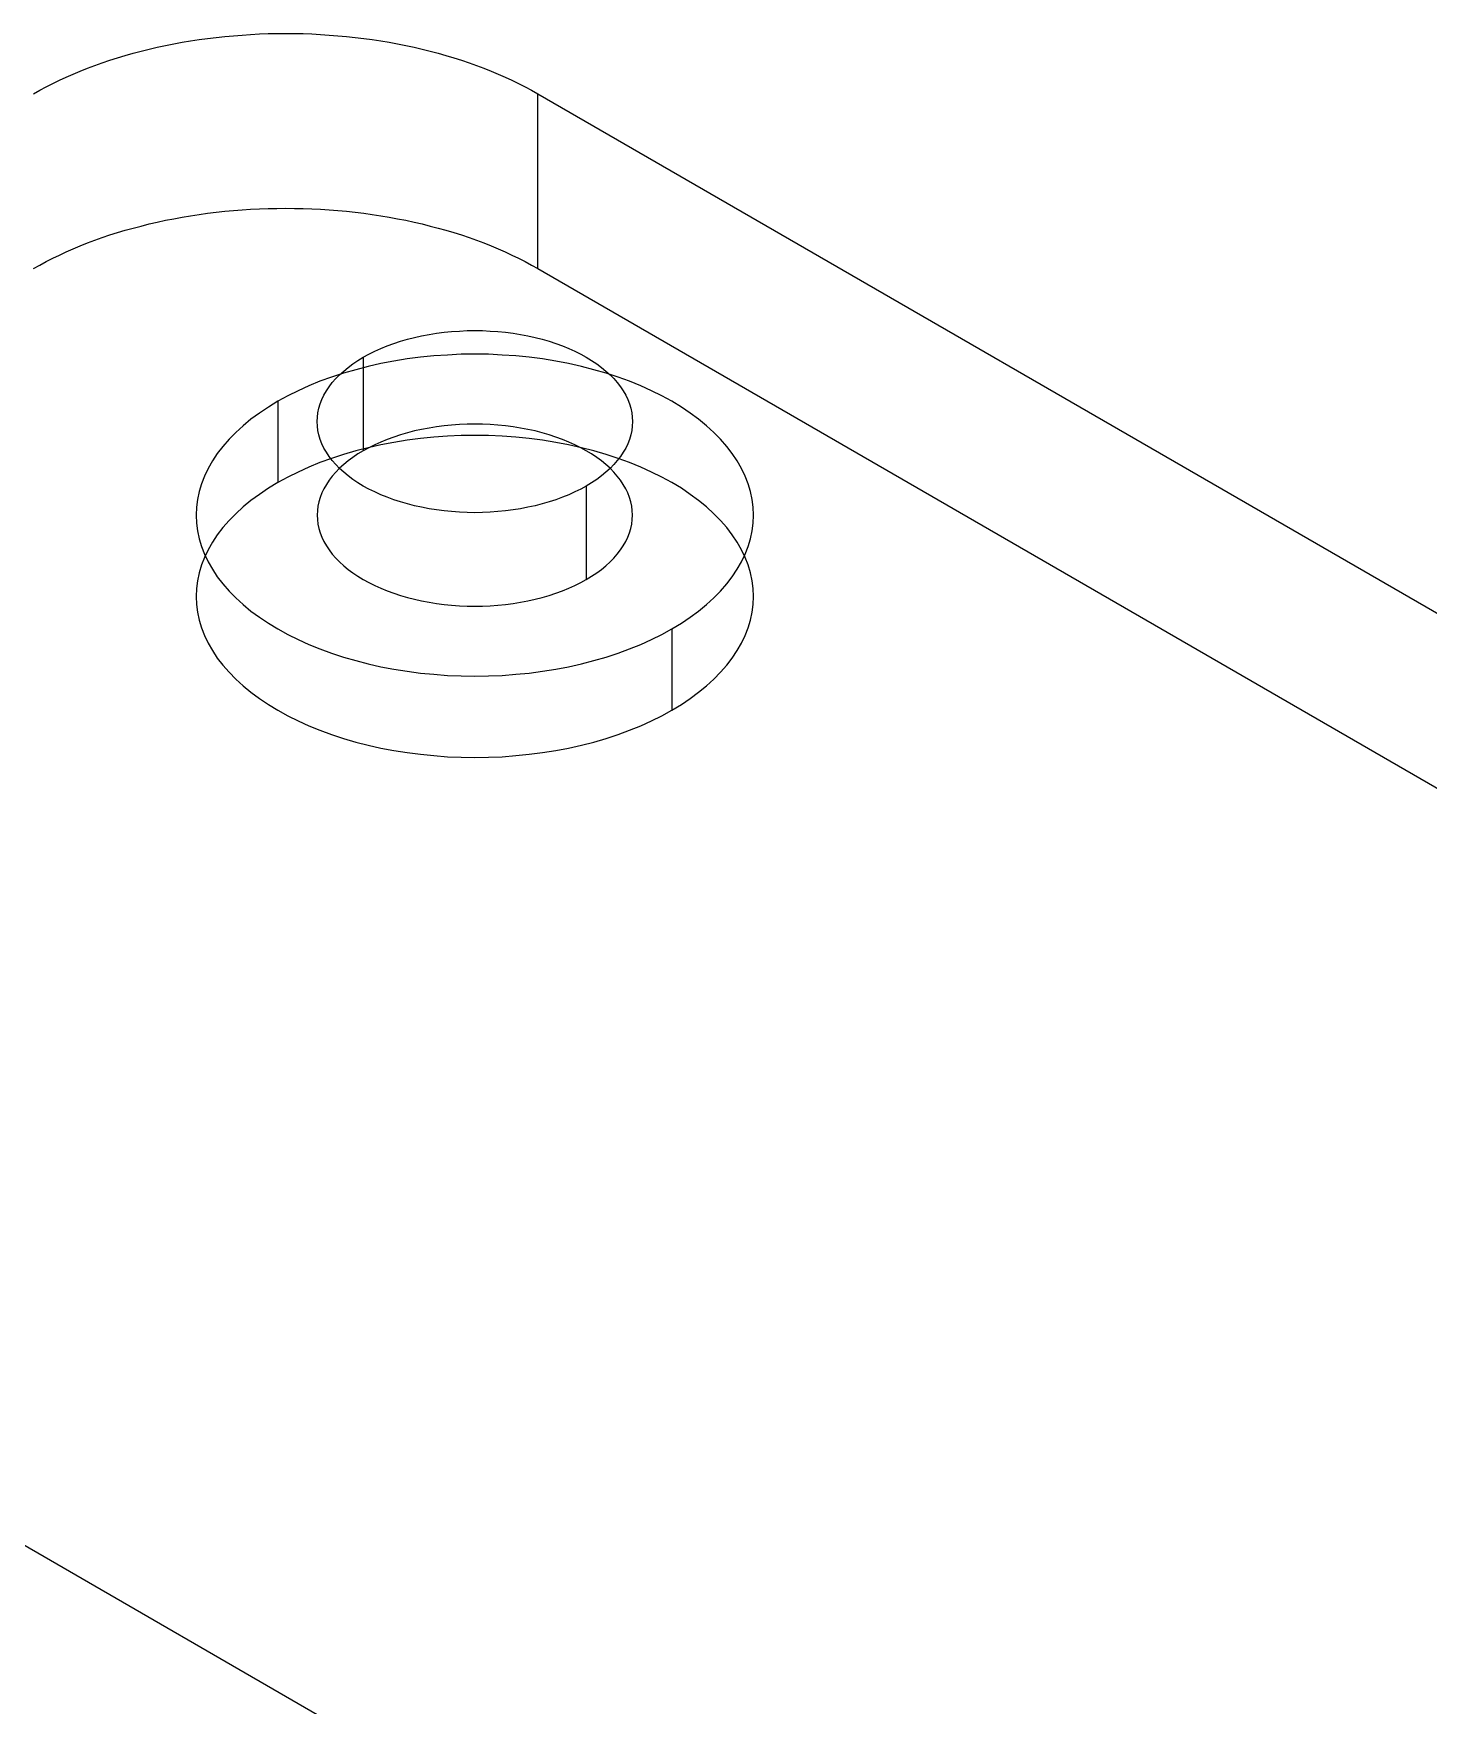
# Model space of a CAD drawing. Header units: inches. Extents: x 0.5 to 33.5, y 0.5 to 21.5.
# Drawn here: x 28.313 to 29.54, y 12.251 to 13.721 of the extents above; entities that cross this region are included whole.
import ezdxf

# ---------------------------------------------------------------- set-up
doc = ezdxf.new("R2010")
doc.units = ezdxf.units.IN
doc.header["$MEASUREMENT"] = 0

msp = doc.modelspace()

# ---------------------------------------------------------------- linework, layer by layer
at = {"layer": 'OUTLINE'}
for p, q in [((28.4507, 13.714), (28.4582, 13.7152)), ((28.4582, 13.7152), (28.4657, 13.7162)), ((28.4657, 13.7162), (28.4732, 13.7171)), ((28.4732, 13.7171), (28.4808, 13.7179)), ((28.4808, 13.7179), (28.4884, 13.7186)), ((28.4884, 13.7186), (28.496, 13.7192)), ((28.496, 13.7192), (28.5036, 13.7197)), ((28.5036, 13.7197), (28.5113, 13.7201)), ((28.5113, 13.7201), (28.519, 13.7204)), ((28.519, 13.7204), (28.5267, 13.7205)), ((28.5267, 13.7205), (28.5344, 13.7206)), ((28.5344, 13.7206), (28.5421, 13.7205)), ((28.5421, 13.7205), (28.5498, 13.7204)), ((28.5498, 13.7204), (28.5575, 13.7201)), ((28.5575, 13.7201), (28.5651, 13.7197)), ((28.5651, 13.7197), (28.5728, 13.7192)), ((28.5728, 13.7192), (28.5804, 13.7186)), ((28.5804, 13.7186), (28.588, 13.7179)), ((28.588, 13.7179), (28.5956, 13.7171)), ((28.5956, 13.7171), (28.6031, 13.7162)), ((28.6031, 13.7162), (28.6106, 13.7152)), ((28.6106, 13.7152), (28.6181, 13.714)), ((28.3865, 13.6992), (28.3933, 13.7012)), ((28.3933, 13.7012), (28.4003, 13.7032)), ((28.4003, 13.7032), (28.4073, 13.705)), ((28.4073, 13.705), (28.4143, 13.7068)), ((28.4143, 13.7068), (28.4215, 13.7084)), ((28.4215, 13.7084), (28.4287, 13.71)), ((28.4287, 13.71), (28.436, 13.7114)), ((28.436, 13.7114), (28.4433, 13.7128)), ((28.4433, 13.7128), (28.4507, 13.714)), ((28.6181, 13.714), (28.6255, 13.7128)), ((28.6255, 13.7128), (28.6328, 13.7114)), ((28.6328, 13.7114), (28.6401, 13.71)), ((28.6401, 13.71), (28.6473, 13.7084)), ((28.6473, 13.7084), (28.6544, 13.7068)), ((28.6544, 13.7068), (28.6615, 13.705)), ((28.6615, 13.705), (28.6685, 13.7032)), ((28.6685, 13.7032), (28.6754, 13.7012)), ((28.6754, 13.7012), (28.6823, 13.6992)), ((28.3475, 13.6849), (28.3537, 13.6875)), ((28.3537, 13.6875), (28.3601, 13.6901)), ((28.3601, 13.6901), (28.3665, 13.6925)), ((28.3665, 13.6925), (28.3731, 13.6948)), ((28.3731, 13.6948), (28.3798, 13.697)), ((28.3798, 13.697), (28.3865, 13.6992)), ((28.6823, 13.6992), (28.689, 13.697)), ((28.689, 13.697), (28.6957, 13.6948)), ((28.6957, 13.6948), (28.7022, 13.6925)), ((28.7022, 13.6925), (28.7087, 13.6901)), ((28.7087, 13.6901), (28.715, 13.6875)), ((28.715, 13.6875), (28.7213, 13.6849)), ((28.3126, 13.6675), (28.3181, 13.6706)), ((28.3181, 13.6706), (28.3237, 13.6737)), ((28.3237, 13.6737), (28.3295, 13.6766)), ((28.3295, 13.6766), (28.3354, 13.6795)), ((28.3354, 13.6795), (28.3414, 13.6822)), ((28.3414, 13.6822), (28.3475, 13.6849)), ((28.7213, 13.6849), (28.7274, 13.6822)), ((28.7274, 13.6822), (28.7334, 13.6795)), ((28.7334, 13.6795), (28.7393, 13.6766)), ((28.7393, 13.6766), (28.7451, 13.6737)), ((28.7451, 13.6737), (28.7507, 13.6706)), ((28.7507, 13.6706), (28.7562, 13.6675)), ((28.7562, 13.6675), (31.1964, 12.2587)), ((28.7562, 13.5138), (28.7562, 13.6675)), ((28.4073, 13.5513), (28.4143, 13.5531)), ((28.4143, 13.5531), (28.4215, 13.5547)), ((28.4215, 13.5547), (28.4287, 13.5563)), ((28.4287, 13.5563), (28.436, 13.5577)), ((28.436, 13.5577), (28.4433, 13.5591)), ((28.4433, 13.5591), (28.4507, 13.5603)), ((28.4507, 13.5603), (28.4582, 13.5615)), ((28.4582, 13.5615), (28.4657, 13.5625)), ((28.4657, 13.5625), (28.4732, 13.5634)), ((28.4732, 13.5634), (28.4808, 13.5642)), ((28.4808, 13.5642), (28.4884, 13.5649)), ((28.4884, 13.5649), (28.496, 13.5655)), ((28.496, 13.5655), (28.5036, 13.566)), ((28.5036, 13.566), (28.5113, 13.5664)), ((28.5113, 13.5664), (28.519, 13.5667)), ((28.519, 13.5667), (28.5267, 13.5668)), ((28.5267, 13.5668), (28.5344, 13.5669)), ((28.5344, 13.5669), (28.5421, 13.5668)), ((28.5421, 13.5668), (28.5498, 13.5667)), ((28.5498, 13.5667), (28.5575, 13.5664)), ((28.5575, 13.5664), (28.5651, 13.566)), ((28.5651, 13.566), (28.5728, 13.5655)), ((28.5728, 13.5655), (28.5804, 13.5649)), ((28.5804, 13.5649), (28.588, 13.5642)), ((28.588, 13.5642), (28.5956, 13.5634)), ((28.5956, 13.5634), (28.6031, 13.5625)), ((28.6031, 13.5625), (28.6106, 13.5615)), ((28.6106, 13.5615), (28.6181, 13.5603)), ((28.6181, 13.5603), (28.6255, 13.5591)), ((28.6255, 13.5591), (28.6328, 13.5577)), ((28.6328, 13.5577), (28.6401, 13.5563)), ((28.6401, 13.5563), (28.6473, 13.5547)), ((28.6473, 13.5547), (28.6544, 13.5531)), ((28.6544, 13.5531), (28.6615, 13.5513)), ((28.3601, 13.5364), (28.3665, 13.5388)), ((28.3665, 13.5388), (28.3731, 13.5411)), ((28.3731, 13.5411), (28.3798, 13.5434)), ((28.3798, 13.5434), (28.3865, 13.5455)), ((28.3865, 13.5455), (28.3933, 13.5475)), ((28.3933, 13.5475), (28.4003, 13.5495)), ((28.4003, 13.5495), (28.4073, 13.5513)), ((28.6615, 13.5513), (28.6685, 13.5495)), ((28.6685, 13.5495), (28.6754, 13.5475)), ((28.6754, 13.5475), (28.6823, 13.5455)), ((28.6823, 13.5455), (28.689, 13.5434)), ((28.689, 13.5434), (28.6957, 13.5411)), ((28.6957, 13.5411), (28.7022, 13.5388)), ((28.7022, 13.5388), (28.7087, 13.5364)), ((28.3295, 13.5229), (28.3354, 13.5258)), ((28.3354, 13.5258), (28.3414, 13.5285)), ((28.3414, 13.5285), (28.3475, 13.5312)), ((28.3475, 13.5312), (28.3537, 13.5338)), ((28.3537, 13.5338), (28.3601, 13.5364)), ((28.7087, 13.5364), (28.715, 13.5338)), ((28.715, 13.5338), (28.7213, 13.5312)), ((28.7213, 13.5312), (28.7274, 13.5285)), ((28.7274, 13.5285), (28.7334, 13.5258)), ((28.7334, 13.5258), (28.7393, 13.5229)), ((28.3126, 13.5138), (28.3181, 13.5169)), ((28.3181, 13.5169), (28.3237, 13.52)), ((28.3237, 13.52), (28.3295, 13.5229)), ((28.7393, 13.5229), (28.7451, 13.52)), ((28.7451, 13.52), (28.7507, 13.5169)), ((28.7507, 13.5169), (28.7562, 13.5138)), ((28.7562, 13.5138), (32.3056, 11.4646)), ((28.6295, 13.448), (28.6354, 13.45)), ((28.6354, 13.45), (28.6415, 13.4517)), ((28.6415, 13.4517), (28.6477, 13.4533)), ((28.6477, 13.4533), (28.654, 13.4547)), ((28.654, 13.4547), (28.6605, 13.456)), ((28.6605, 13.456), (28.6671, 13.457)), ((28.6671, 13.457), (28.6737, 13.4579)), ((28.6737, 13.4579), (28.6804, 13.4585)), ((28.6804, 13.4585), (28.6872, 13.459)), ((28.6872, 13.459), (28.694, 13.4593)), ((28.694, 13.4593), (28.7008, 13.4594)), ((28.7008, 13.4594), (28.7076, 13.4593)), ((28.7076, 13.4593), (28.7144, 13.459)), ((28.7144, 13.459), (28.7211, 13.4585)), ((28.7211, 13.4585), (28.7278, 13.4579)), ((28.7278, 13.4579), (28.7345, 13.457)), ((28.7345, 13.457), (28.741, 13.456)), ((28.741, 13.456), (28.7475, 13.4547)), ((28.7475, 13.4547), (28.7538, 13.4533)), ((28.7538, 13.4533), (28.76, 13.4517)), ((28.76, 13.4517), (28.7661, 13.45)), ((28.7661, 13.45), (28.772, 13.448)), ((28.598, 13.4331), (28.6027, 13.436)), ((28.6027, 13.436), (28.6076, 13.4387)), ((28.6027, 13.436), (28.6027, 13.3537)), ((28.6076, 13.4387), (28.6128, 13.4412)), ((28.6128, 13.4412), (28.6182, 13.4437)), ((28.6182, 13.4437), (28.6237, 13.4459)), ((28.6237, 13.4459), (28.6295, 13.448)), ((28.6529, 13.4359), (28.6412, 13.4344)), ((28.6648, 13.4371), (28.6529, 13.4359)), ((28.6767, 13.4379), (28.6648, 13.4371)), ((28.6887, 13.4385), (28.6767, 13.4379)), ((28.7008, 13.4386), (28.6887, 13.4385)), ((28.7128, 13.4385), (28.7008, 13.4386)), ((28.7248, 13.4379), (28.7128, 13.4385)), ((28.7367, 13.4371), (28.7248, 13.4379)), ((28.7486, 13.4359), (28.7367, 13.4371)), ((28.7603, 13.4344), (28.7486, 13.4359)), ((28.772, 13.448), (28.7778, 13.4459)), ((28.7778, 13.4459), (28.7834, 13.4437)), ((28.7834, 13.4437), (28.7887, 13.4412)), ((28.7887, 13.4412), (28.7939, 13.4387)), ((28.7939, 13.4387), (28.7988, 13.436)), ((28.7988, 13.436), (28.8035, 13.4331)), ((28.5852, 13.4219), (28.5748, 13.4185)), ((28.5785, 13.4171), (28.5818, 13.4205)), ((28.5818, 13.4205), (28.5855, 13.4238)), ((28.596, 13.425), (28.5852, 13.4219)), ((28.5855, 13.4238), (28.5894, 13.427)), ((28.5894, 13.427), (28.5936, 13.4301)), ((28.5936, 13.4301), (28.598, 13.4331)), ((28.607, 13.4279), (28.596, 13.425)), ((28.6182, 13.4304), (28.607, 13.4279)), ((28.6296, 13.4325), (28.6182, 13.4304)), ((28.6412, 13.4344), (28.6296, 13.4325)), ((28.7719, 13.4325), (28.7603, 13.4344)), ((28.7833, 13.4304), (28.7719, 13.4325)), ((28.7945, 13.4279), (28.7833, 13.4304)), ((28.8055, 13.425), (28.7945, 13.4279)), ((28.8035, 13.4331), (28.808, 13.4301)), ((28.8163, 13.4219), (28.8055, 13.425)), ((28.808, 13.4301), (28.8121, 13.427)), ((28.8121, 13.427), (28.8161, 13.4238)), ((28.8161, 13.4238), (28.8197, 13.4205)), ((28.8268, 13.4185), (28.8163, 13.4219)), ((28.8197, 13.4205), (28.8231, 13.4171)), ((28.5453, 13.4065), (28.5362, 13.402)), ((28.5548, 13.4108), (28.5453, 13.4065)), ((28.5646, 13.4148), (28.5548, 13.4108)), ((28.5748, 13.4185), (28.5646, 13.4148)), ((28.5681, 13.4026), (28.5702, 13.4063)), ((28.5702, 13.4063), (28.5727, 13.41)), ((28.5727, 13.41), (28.5754, 13.4136)), ((28.5754, 13.4136), (28.5785, 13.4171)), ((28.8231, 13.4171), (28.8261, 13.4136)), ((28.8261, 13.4136), (28.8289, 13.41)), ((28.8369, 13.4148), (28.8268, 13.4185)), ((28.8289, 13.41), (28.8313, 13.4063)), ((28.8313, 13.4063), (28.8335, 13.4026)), ((28.8468, 13.4108), (28.8369, 13.4148)), ((28.8562, 13.4065), (28.8468, 13.4108)), ((28.8653, 13.402), (28.8562, 13.4065)), ((28.5192, 13.3921), (28.5113, 13.3869)), ((28.5275, 13.3972), (28.5192, 13.3921)), ((28.5362, 13.402), (28.5275, 13.3972)), ((28.5275, 13.3972), (28.5275, 13.3257)), ((28.5628, 13.3872), (28.5636, 13.3911)), ((28.5636, 13.3911), (28.5648, 13.395)), ((28.5648, 13.395), (28.5663, 13.3988)), ((28.5663, 13.3988), (28.5681, 13.4026)), ((28.8335, 13.4026), (28.8353, 13.3988)), ((28.8353, 13.3988), (28.8368, 13.395)), ((28.8368, 13.395), (28.8379, 13.3911)), ((28.8379, 13.3911), (28.8388, 13.3872)), ((28.8741, 13.3972), (28.8653, 13.402)), ((28.8824, 13.3921), (28.8741, 13.3972)), ((28.8902, 13.3869), (28.8824, 13.3921)), ((28.5039, 13.3814), (28.497, 13.3757)), ((28.5113, 13.3869), (28.5039, 13.3814)), ((28.5621, 13.3793), (28.5623, 13.3833)), ((28.5623, 13.3754), (28.5621, 13.3793)), ((28.5623, 13.3833), (28.5628, 13.3872)), ((28.6804, 13.3763), (28.6737, 13.3756)), ((28.6872, 13.3768), (28.6804, 13.3763)), ((28.694, 13.3771), (28.6872, 13.3768)), ((28.7008, 13.3772), (28.694, 13.3771)), ((28.7076, 13.3771), (28.7008, 13.3772)), ((28.7144, 13.3768), (28.7076, 13.3771)), ((28.7211, 13.3763), (28.7144, 13.3768)), ((28.7278, 13.3756), (28.7211, 13.3763)), ((28.8388, 13.3872), (28.8393, 13.3833)), ((28.8393, 13.3833), (28.8394, 13.3793)), ((28.8394, 13.3793), (28.8393, 13.3754)), ((28.8976, 13.3814), (28.8902, 13.3869)), ((28.9045, 13.3757), (28.8976, 13.3814)), ((28.4846, 13.3638), (28.4792, 13.3576)), ((28.4906, 13.3699), (28.4846, 13.3638)), ((28.497, 13.3757), (28.4906, 13.3699)), ((28.5628, 13.3715), (28.5623, 13.3754)), ((28.5636, 13.3676), (28.5628, 13.3715)), ((28.5648, 13.3637), (28.5636, 13.3676)), ((28.5663, 13.3599), (28.5648, 13.3637)), ((28.6237, 13.3637), (28.6182, 13.3614)), ((28.6295, 13.3658), (28.6237, 13.3637)), ((28.6354, 13.3677), (28.6295, 13.3658)), ((28.6412, 13.3629), (28.6296, 13.3611)), ((28.6415, 13.3695), (28.6354, 13.3677)), ((28.6529, 13.3644), (28.6412, 13.3629)), ((28.6477, 13.3711), (28.6415, 13.3695)), ((28.654, 13.3725), (28.6477, 13.3711)), ((28.6648, 13.3656), (28.6529, 13.3644)), ((28.6605, 13.3737), (28.654, 13.3725)), ((28.6671, 13.3748), (28.6605, 13.3737)), ((28.6767, 13.3665), (28.6648, 13.3656)), ((28.6737, 13.3756), (28.6671, 13.3748)), ((28.6887, 13.367), (28.6767, 13.3665)), ((28.7008, 13.3672), (28.6887, 13.367)), ((28.7128, 13.367), (28.7008, 13.3672)), ((28.7248, 13.3665), (28.7128, 13.367)), ((28.7367, 13.3656), (28.7248, 13.3665)), ((28.7345, 13.3748), (28.7278, 13.3756)), ((28.741, 13.3737), (28.7345, 13.3748)), ((28.7486, 13.3644), (28.7367, 13.3656)), ((28.7475, 13.3725), (28.741, 13.3737)), ((28.7538, 13.3711), (28.7475, 13.3725)), ((28.7603, 13.3629), (28.7486, 13.3644)), ((28.76, 13.3695), (28.7538, 13.3711)), ((28.7661, 13.3677), (28.76, 13.3695)), ((28.7719, 13.3611), (28.7603, 13.3629)), ((28.772, 13.3658), (28.7661, 13.3677)), ((28.7778, 13.3637), (28.772, 13.3658)), ((28.7834, 13.3614), (28.7778, 13.3637)), ((28.8368, 13.3637), (28.8353, 13.3599)), ((28.8379, 13.3676), (28.8368, 13.3637)), ((28.8388, 13.3715), (28.8379, 13.3676)), ((28.8393, 13.3754), (28.8388, 13.3715)), ((28.911, 13.3699), (28.9045, 13.3757)), ((28.9169, 13.3638), (28.911, 13.3699)), ((28.9223, 13.3576), (28.9169, 13.3638)), ((28.4743, 13.3513), (28.47, 13.3448)), ((28.4792, 13.3576), (28.4743, 13.3513)), ((28.5748, 13.347), (28.5646, 13.3433)), ((28.5681, 13.3561), (28.5663, 13.3599)), ((28.5702, 13.3524), (28.5681, 13.3561)), ((28.5727, 13.3487), (28.5702, 13.3524)), ((28.5754, 13.3451), (28.5727, 13.3487)), ((28.5852, 13.3504), (28.5748, 13.347)), ((28.596, 13.3536), (28.5852, 13.3504)), ((28.5936, 13.3479), (28.5894, 13.3448)), ((28.598, 13.3509), (28.5936, 13.3479)), ((28.607, 13.3564), (28.596, 13.3536)), ((28.6027, 13.3537), (28.598, 13.3509)), ((28.6076, 13.3564), (28.6027, 13.3537)), ((28.6182, 13.3589), (28.607, 13.3564)), ((28.6128, 13.359), (28.6076, 13.3564)), ((28.6182, 13.3614), (28.6128, 13.359)), ((28.6296, 13.3611), (28.6182, 13.3589)), ((28.7833, 13.3589), (28.7719, 13.3611)), ((28.7945, 13.3564), (28.7833, 13.3589)), ((28.7887, 13.359), (28.7834, 13.3614)), ((28.7939, 13.3564), (28.7887, 13.359)), ((28.7988, 13.3537), (28.7939, 13.3564)), ((28.8055, 13.3536), (28.7945, 13.3564)), ((28.8035, 13.3509), (28.7988, 13.3537)), ((28.808, 13.3479), (28.8035, 13.3509)), ((28.8163, 13.3504), (28.8055, 13.3536)), ((28.8121, 13.3448), (28.808, 13.3479)), ((28.8268, 13.347), (28.8163, 13.3504)), ((28.8289, 13.3487), (28.8261, 13.3451)), ((28.8369, 13.3433), (28.8268, 13.347)), ((28.8313, 13.3524), (28.8289, 13.3487)), ((28.8335, 13.3561), (28.8313, 13.3524)), ((28.8353, 13.3599), (28.8335, 13.3561)), ((28.9272, 13.3513), (28.9223, 13.3576)), ((28.9315, 13.3448), (28.9272, 13.3513)), ((28.4662, 13.3382), (28.463, 13.3315)), ((28.47, 13.3448), (28.4662, 13.3382)), ((28.5453, 13.335), (28.5362, 13.3305)), ((28.5548, 13.3393), (28.5453, 13.335)), ((28.5646, 13.3433), (28.5548, 13.3393)), ((28.5785, 13.3416), (28.5754, 13.3451)), ((28.5785, 13.3349), (28.5754, 13.3314)), ((28.5818, 13.3382), (28.5785, 13.3416)), ((28.5818, 13.3383), (28.5785, 13.3349)), ((28.5855, 13.3416), (28.5818, 13.3383)), ((28.5855, 13.3349), (28.5818, 13.3382)), ((28.5894, 13.3448), (28.5855, 13.3416)), ((28.5894, 13.3317), (28.5855, 13.3349)), ((28.8161, 13.3416), (28.8121, 13.3448)), ((28.8161, 13.3349), (28.8121, 13.3317)), ((28.8197, 13.3383), (28.8161, 13.3416)), ((28.8197, 13.3382), (28.8161, 13.3349)), ((28.8231, 13.3416), (28.8197, 13.3382)), ((28.8231, 13.3349), (28.8197, 13.3383)), ((28.8261, 13.3451), (28.8231, 13.3416)), ((28.8261, 13.3314), (28.8231, 13.3349)), ((28.8468, 13.3393), (28.8369, 13.3433)), ((28.8562, 13.335), (28.8468, 13.3393)), ((28.8653, 13.3305), (28.8562, 13.335)), ((28.9353, 13.3382), (28.9315, 13.3448)), ((28.9385, 13.3315), (28.9353, 13.3382)), ((28.4583, 13.3179), (28.4569, 13.311)), ((28.4604, 13.3247), (28.4583, 13.3179)), ((28.463, 13.3315), (28.4604, 13.3247)), ((28.5192, 13.3207), (28.5113, 13.3154)), ((28.5275, 13.3257), (28.5192, 13.3207)), ((28.5362, 13.3305), (28.5275, 13.3257)), ((28.5681, 13.3204), (28.5663, 13.3166)), ((28.5702, 13.3241), (28.5681, 13.3204)), ((28.5727, 13.3278), (28.5702, 13.3241)), ((28.5754, 13.3314), (28.5727, 13.3278)), ((28.5936, 13.3286), (28.5894, 13.3317)), ((28.598, 13.3256), (28.5936, 13.3286)), ((28.6027, 13.3227), (28.598, 13.3256)), ((28.6076, 13.32), (28.6027, 13.3227)), ((28.6128, 13.3175), (28.6076, 13.32)), ((28.7939, 13.32), (28.7887, 13.3175)), ((28.7988, 13.3227), (28.7939, 13.32)), ((28.8035, 13.3256), (28.7988, 13.3227)), ((28.7988, 13.3227), (28.7988, 13.2405)), ((28.808, 13.3286), (28.8035, 13.3256)), ((28.8121, 13.3317), (28.808, 13.3286)), ((28.8289, 13.3278), (28.8261, 13.3314)), ((28.8313, 13.3241), (28.8289, 13.3278)), ((28.8335, 13.3204), (28.8313, 13.3241)), ((28.8353, 13.3166), (28.8335, 13.3204)), ((28.8741, 13.3257), (28.8653, 13.3305)), ((28.8824, 13.3207), (28.8741, 13.3257)), ((28.8902, 13.3154), (28.8824, 13.3207)), ((28.9411, 13.3247), (28.9385, 13.3315)), ((28.9432, 13.3179), (28.9411, 13.3247)), ((28.9447, 13.311), (28.9432, 13.3179)), ((28.456, 13.3041), (28.4557, 13.2971)), ((28.4569, 13.311), (28.456, 13.3041)), ((28.497, 13.3043), (28.4906, 13.2984)), ((28.5039, 13.3099), (28.497, 13.3043)), ((28.5113, 13.3154), (28.5039, 13.3099)), ((28.5628, 13.305), (28.5623, 13.3011)), ((28.5636, 13.3089), (28.5628, 13.305)), ((28.5648, 13.3127), (28.5636, 13.3089)), ((28.5663, 13.3166), (28.5648, 13.3127)), ((28.6182, 13.315), (28.6128, 13.3175)), ((28.6237, 13.3128), (28.6182, 13.315)), ((28.6295, 13.3107), (28.6237, 13.3128)), ((28.6354, 13.3087), (28.6295, 13.3107)), ((28.6415, 13.307), (28.6354, 13.3087)), ((28.6477, 13.3054), (28.6415, 13.307)), ((28.654, 13.304), (28.6477, 13.3054)), ((28.6605, 13.3027), (28.654, 13.304)), ((28.7475, 13.304), (28.741, 13.3027)), ((28.7538, 13.3054), (28.7475, 13.304)), ((28.76, 13.307), (28.7538, 13.3054)), ((28.7661, 13.3087), (28.76, 13.307)), ((28.772, 13.3107), (28.7661, 13.3087)), ((28.7778, 13.3128), (28.772, 13.3107)), ((28.7834, 13.315), (28.7778, 13.3128)), ((28.7887, 13.3175), (28.7834, 13.315)), ((28.8368, 13.3127), (28.8353, 13.3166)), ((28.8379, 13.3089), (28.8368, 13.3127)), ((28.8388, 13.305), (28.8379, 13.3089)), ((28.8393, 13.3011), (28.8388, 13.305)), ((28.8976, 13.3099), (28.8902, 13.3154)), ((28.9045, 13.3043), (28.8976, 13.3099)), ((28.911, 13.2984), (28.9045, 13.3043)), ((28.9455, 13.3041), (28.9447, 13.311)), ((28.9458, 13.2971), (28.9455, 13.3041)), ((28.4557, 13.2971), (28.456, 13.2902)), ((28.456, 13.2902), (28.4569, 13.2833)), ((28.4846, 13.2924), (28.4792, 13.2862)), ((28.4906, 13.2984), (28.4846, 13.2924)), ((28.5623, 13.3011), (28.5621, 13.2971)), ((28.5621, 13.2971), (28.5623, 13.2932)), ((28.5623, 13.2932), (28.5628, 13.2893)), ((28.5628, 13.2893), (28.5636, 13.2854)), ((28.6671, 13.3017), (28.6605, 13.3027)), ((28.6737, 13.3008), (28.6671, 13.3017)), ((28.6804, 13.3002), (28.6737, 13.3008)), ((28.6872, 13.2997), (28.6804, 13.3002)), ((28.694, 13.2994), (28.6872, 13.2997)), ((28.7008, 13.2993), (28.694, 13.2994)), ((28.7076, 13.2994), (28.7008, 13.2993)), ((28.7144, 13.2997), (28.7076, 13.2994)), ((28.7211, 13.3002), (28.7144, 13.2997)), ((28.7278, 13.3008), (28.7211, 13.3002)), ((28.7345, 13.3017), (28.7278, 13.3008)), ((28.741, 13.3027), (28.7345, 13.3017)), ((28.8379, 13.2854), (28.8388, 13.2893)), ((28.8388, 13.2893), (28.8393, 13.2932)), ((28.8394, 13.2971), (28.8393, 13.3011)), ((28.8393, 13.2932), (28.8394, 13.2971)), ((28.9169, 13.2924), (28.911, 13.2984)), ((28.9223, 13.2862), (28.9169, 13.2924)), ((28.9447, 13.2833), (28.9455, 13.2902)), ((28.9455, 13.2902), (28.9458, 13.2971)), ((28.4569, 13.2833), (28.4583, 13.2764)), ((28.4583, 13.2764), (28.4604, 13.2695)), ((28.4743, 13.2798), (28.47, 13.2733)), ((28.4792, 13.2862), (28.4743, 13.2798)), ((28.5636, 13.2854), (28.5648, 13.2815)), ((28.5648, 13.2815), (28.5663, 13.2777)), ((28.5663, 13.2777), (28.5681, 13.2739)), ((28.5681, 13.2739), (28.5702, 13.2702)), ((28.8313, 13.2702), (28.8335, 13.2739)), ((28.8335, 13.2739), (28.8353, 13.2777)), ((28.8353, 13.2777), (28.8368, 13.2815)), ((28.8368, 13.2815), (28.8379, 13.2854)), ((28.9272, 13.2798), (28.9223, 13.2862)), ((28.9315, 13.2733), (28.9272, 13.2798)), ((28.9411, 13.2695), (28.9432, 13.2764)), ((28.9432, 13.2764), (28.9447, 13.2833)), ((28.4604, 13.2695), (28.463, 13.2627)), ((28.463, 13.26), (28.4604, 13.2533)), ((28.4662, 13.2667), (28.463, 13.26)), ((28.463, 13.2627), (28.4662, 13.256)), ((28.47, 13.2733), (28.4662, 13.2667)), ((28.5702, 13.2702), (28.5727, 13.2665)), ((28.5727, 13.2665), (28.5754, 13.2629)), ((28.5754, 13.2629), (28.5785, 13.2594)), ((28.5785, 13.2594), (28.5818, 13.256)), ((28.8197, 13.256), (28.8231, 13.2594)), ((28.8231, 13.2594), (28.8261, 13.2629)), ((28.8261, 13.2629), (28.8289, 13.2665)), ((28.8289, 13.2665), (28.8313, 13.2702)), ((28.9353, 13.2667), (28.9315, 13.2733)), ((28.9385, 13.26), (28.9353, 13.2667)), ((28.9353, 13.256), (28.9385, 13.2627)), ((28.9385, 13.2627), (28.9411, 13.2695)), ((28.9411, 13.2533), (28.9385, 13.26)), ((28.4583, 13.2464), (28.4569, 13.2395)), ((28.4604, 13.2533), (28.4583, 13.2464)), ((28.4662, 13.256), (28.47, 13.2495)), ((28.47, 13.2495), (28.4743, 13.243)), ((28.5818, 13.256), (28.5855, 13.2526)), ((28.5855, 13.2526), (28.5894, 13.2494)), ((28.5894, 13.2494), (28.5936, 13.2463)), ((28.5936, 13.2463), (28.598, 13.2434)), ((28.8035, 13.2434), (28.808, 13.2463)), ((28.808, 13.2463), (28.8121, 13.2494)), ((28.8121, 13.2494), (28.8161, 13.2526)), ((28.8161, 13.2526), (28.8197, 13.256)), ((28.9272, 13.243), (28.9315, 13.2495)), ((28.9315, 13.2495), (28.9353, 13.256)), ((28.9432, 13.2464), (28.9411, 13.2533)), ((28.9447, 13.2395), (28.9432, 13.2464)), ((28.456, 13.2326), (28.4557, 13.2257)), ((28.4569, 13.2395), (28.456, 13.2326)), ((28.4743, 13.243), (28.4792, 13.2366)), ((28.4792, 13.2366), (28.4846, 13.2304)), ((28.4846, 13.2304), (28.4906, 13.2244)), ((28.598, 13.2434), (28.6027, 13.2405)), ((28.6027, 13.2405), (28.6076, 13.2378)), ((28.6076, 13.2378), (28.6128, 13.2352)), ((28.6128, 13.2352), (28.6182, 13.2328)), ((28.6182, 13.2328), (28.6237, 13.2306)), ((28.6237, 13.2306), (28.6295, 13.2285)), ((28.772, 13.2285), (28.7778, 13.2306)), ((28.7778, 13.2306), (28.7834, 13.2328)), ((28.7834, 13.2328), (28.7887, 13.2352)), ((28.7887, 13.2352), (28.7939, 13.2378)), ((28.7939, 13.2378), (28.7988, 13.2405)), ((28.7988, 13.2405), (28.8035, 13.2434)), ((28.911, 13.2244), (28.9169, 13.2304)), ((28.9169, 13.2304), (28.9223, 13.2366)), ((28.9223, 13.2366), (28.9272, 13.243)), ((28.9455, 13.2326), (28.9447, 13.2395)), ((28.9458, 13.2257), (28.9455, 13.2326)), ((28.4557, 13.2257), (28.456, 13.2187)), ((28.456, 13.2187), (28.4569, 13.2118)), ((28.4906, 13.2244), (28.497, 13.2185)), ((28.497, 13.2185), (28.5039, 13.2128)), ((28.6295, 13.2285), (28.6354, 13.2265)), ((28.6354, 13.2265), (28.6415, 13.2247)), ((28.6415, 13.2247), (28.6477, 13.2232)), ((28.6477, 13.2232), (28.654, 13.2217)), ((28.654, 13.2217), (28.6605, 13.2205)), ((28.6605, 13.2205), (28.6671, 13.2195)), ((28.6671, 13.2195), (28.6737, 13.2186)), ((28.6737, 13.2186), (28.6804, 13.2179)), ((28.6804, 13.2179), (28.6872, 13.2174)), ((28.6872, 13.2174), (28.694, 13.2172)), ((28.694, 13.2172), (28.7008, 13.2171)), ((28.7008, 13.2171), (28.7076, 13.2172)), ((28.7076, 13.2172), (28.7144, 13.2174)), ((28.7144, 13.2174), (28.7211, 13.2179)), ((28.7211, 13.2179), (28.7278, 13.2186)), ((28.7278, 13.2186), (28.7345, 13.2195)), ((28.7345, 13.2195), (28.741, 13.2205)), ((28.741, 13.2205), (28.7475, 13.2217)), ((28.7475, 13.2217), (28.7538, 13.2232)), ((28.7538, 13.2232), (28.76, 13.2247)), ((28.76, 13.2247), (28.7661, 13.2265)), ((28.7661, 13.2265), (28.772, 13.2285)), ((28.8976, 13.2128), (28.9045, 13.2185)), ((28.9045, 13.2185), (28.911, 13.2244)), ((28.9447, 13.2118), (28.9455, 13.2187)), ((28.9455, 13.2187), (28.9458, 13.2257)), ((28.4569, 13.2118), (28.4583, 13.2049)), ((28.4583, 13.2049), (28.4604, 13.198)), ((28.5039, 13.2128), (28.5113, 13.2074)), ((28.5113, 13.2074), (28.5192, 13.2021)), ((28.5192, 13.2021), (28.5275, 13.1971)), ((28.8741, 13.1971), (28.8824, 13.2021)), ((28.8824, 13.2021), (28.8902, 13.2074)), ((28.8902, 13.2074), (28.8976, 13.2128)), ((28.9411, 13.198), (28.9432, 13.2049)), ((28.9432, 13.2049), (28.9447, 13.2118)), ((28.4604, 13.198), (28.463, 13.1913)), ((28.463, 13.1913), (28.4662, 13.1846)), ((28.5275, 13.1971), (28.5362, 13.1923)), ((28.5362, 13.1923), (28.5453, 13.1877)), ((28.5453, 13.1877), (28.5548, 13.1835)), ((28.8468, 13.1835), (28.8562, 13.1877)), ((28.8562, 13.1877), (28.8653, 13.1923)), ((28.8653, 13.1923), (28.8741, 13.1971)), ((28.8741, 13.1971), (28.8741, 13.1256)), ((28.9353, 13.1846), (28.9385, 13.1913)), ((28.9385, 13.1913), (28.9411, 13.198)), ((28.4662, 13.1846), (28.47, 13.178)), ((28.47, 13.178), (28.4743, 13.1715)), ((28.4743, 13.1715), (28.4792, 13.1652)), ((28.5548, 13.1835), (28.5646, 13.1795)), ((28.5646, 13.1795), (28.5748, 13.1758)), ((28.5748, 13.1758), (28.5852, 13.1723)), ((28.5852, 13.1723), (28.596, 13.1692)), ((28.8055, 13.1692), (28.8163, 13.1723)), ((28.8163, 13.1723), (28.8268, 13.1758)), ((28.8268, 13.1758), (28.8369, 13.1795)), ((28.8369, 13.1795), (28.8468, 13.1835)), ((28.9223, 13.1652), (28.9272, 13.1715)), ((28.9272, 13.1715), (28.9315, 13.178)), ((28.9315, 13.178), (28.9353, 13.1846)), ((28.4792, 13.1652), (28.4846, 13.159)), ((28.4846, 13.159), (28.4906, 13.1529)), ((28.596, 13.1692), (28.607, 13.1664)), ((28.607, 13.1664), (28.6182, 13.1639)), ((28.6182, 13.1639), (28.6296, 13.1617)), ((28.6296, 13.1617), (28.6412, 13.1599)), ((28.6412, 13.1599), (28.6529, 13.1583)), ((28.6529, 13.1583), (28.6648, 13.1572)), ((28.6648, 13.1572), (28.6767, 13.1563)), ((28.6767, 13.1563), (28.6887, 13.1558)), ((28.7128, 13.1558), (28.7248, 13.1563)), ((28.7248, 13.1563), (28.7367, 13.1572)), ((28.7367, 13.1572), (28.7486, 13.1583)), ((28.7486, 13.1583), (28.7603, 13.1599)), ((28.7603, 13.1599), (28.7719, 13.1617)), ((28.7719, 13.1617), (28.7833, 13.1639)), ((28.7833, 13.1639), (28.7945, 13.1664)), ((28.7945, 13.1664), (28.8055, 13.1692)), ((28.911, 13.1529), (28.9169, 13.159)), ((28.9169, 13.159), (28.9223, 13.1652)), ((28.4906, 13.1529), (28.497, 13.147)), ((28.497, 13.147), (28.5039, 13.1414)), ((28.5039, 13.1414), (28.5113, 13.1359)), ((28.6887, 13.1558), (28.7008, 13.1556)), ((28.7008, 13.1556), (28.7128, 13.1558)), ((28.8902, 13.1359), (28.8976, 13.1414)), ((28.8976, 13.1414), (28.9045, 13.147)), ((28.9045, 13.147), (28.911, 13.1529)), ((28.5113, 13.1359), (28.5192, 13.1306)), ((28.5192, 13.1306), (28.5275, 13.1256)), ((28.8741, 13.1256), (28.8824, 13.1306)), ((28.8824, 13.1306), (28.8902, 13.1359)), ((28.5275, 13.1256), (28.5362, 13.1208)), ((28.5362, 13.1208), (28.5453, 13.1163)), ((28.5453, 13.1163), (28.5548, 13.112)), ((28.5548, 13.112), (28.5646, 13.108)), ((28.8369, 13.108), (28.8468, 13.112)), ((28.8468, 13.112), (28.8562, 13.1163)), ((28.8562, 13.1163), (28.8653, 13.1208)), ((28.8653, 13.1208), (28.8741, 13.1256)), ((28.5646, 13.108), (28.5748, 13.1043)), ((28.5748, 13.1043), (28.5852, 13.1009)), ((28.5852, 13.1009), (28.596, 13.0977)), ((28.596, 13.0977), (28.607, 13.0949)), ((28.7945, 13.0949), (28.8055, 13.0977)), ((28.8055, 13.0977), (28.8163, 13.1009)), ((28.8163, 13.1009), (28.8268, 13.1043)), ((28.8268, 13.1043), (28.8369, 13.108)), ((28.607, 13.0949), (28.6182, 13.0924)), ((28.6182, 13.0924), (28.6296, 13.0902)), ((28.6296, 13.0902), (28.6412, 13.0884)), ((28.6412, 13.0884), (28.6529, 13.0869)), ((28.6529, 13.0869), (28.6648, 13.0857)), ((28.6648, 13.0857), (28.6767, 13.0848)), ((28.6767, 13.0848), (28.6887, 13.0843)), ((28.6887, 13.0843), (28.7008, 13.0842)), ((28.7008, 13.0842), (28.7128, 13.0843)), ((28.7128, 13.0843), (28.7248, 13.0848)), ((28.7248, 13.0848), (28.7367, 13.0857)), ((28.7367, 13.0857), (28.7486, 13.0869)), ((28.7486, 13.0869), (28.7603, 13.0884)), ((28.7603, 13.0884), (28.7719, 13.0902)), ((28.7719, 13.0902), (28.7833, 13.0924)), ((28.7833, 13.0924), (28.7945, 13.0949)), ((29.8654, 11.4902), (27.4252, 12.8991))]:
    msp.add_line(p, q, dxfattribs=at)

doc.saveas('drawing.dxf')
